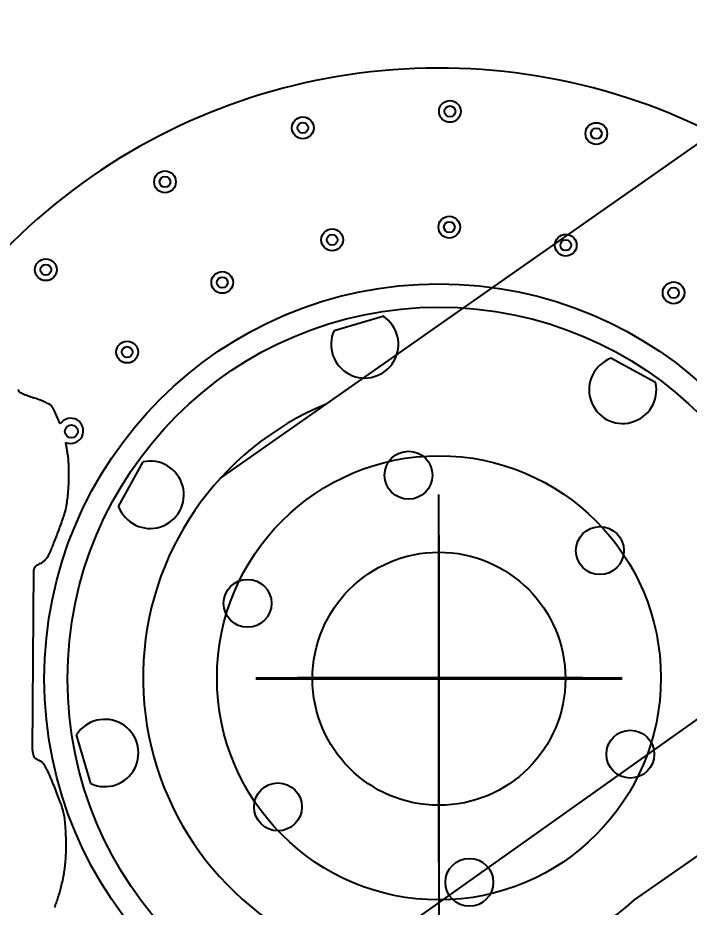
# Model space of a CAD drawing. Header units: metres. Extents: x 26.3 to 44.2, y 14.4 to 19.6.
# Drawn here: x 27.3839 to 27.4664, y 18.7106 to 18.8198 of the extents above; entities that cross this region are included whole.
import ezdxf

# ---------------------------------------------------------------- set-up
doc = ezdxf.new("R2010")
doc.units = ezdxf.units.M
doc.header["$MEASUREMENT"] = 0
for name, color, linetype in [('Brakes', 11, 'Continuous'), ('Nuts and Bolts', 30, 'Continuous'), ('Spokes', 50, 'Continuous'), ('Tyres', 190, 'Continuous')]:
    doc.layers.add(name, color=color, linetype=linetype)
doc.layers.add('Dimensions', color=7, linetype='Continuous', plot=False)
doc.styles.get("Standard").update_dxf_attribs({"font": 'arial.ttf'})
doc.dimstyles.new('Annotative', dxfattribs={"dimscale": 0, "dimtxt": 0.18, "dimasz": 0.18, "dimexe": 0.18, "dimexo": 0.0625, "dimgap": 0.09, "dimtad": 0, "dimtih": 1, "dimtoh": 1, "dimdec": 4, "dimzin": 0, "dimdsep": 46, "dimtxsty": 'Standard', "dimcen": 0.09, "dimadec": 0, "dimazin": 0, "dimtfac": 1, "dimtdec": 4, "dimtofl": 0, "dimtmove": 0, "dimatfit": 3, "dimfxl": 1, "dimtolj": 1, "dimtzin": 0, "dimarcsym": 0})

# ---------------------------------------------------------------- blocks, each defined once
blk = doc.blocks.new('*D72')
at = {"layer": 'Defpoints', "color": 0, "transparency": 16777216}
for p in [(27.18578403285139, 18.73875993743904), (29.12889654856124, 18.73875993743904), (29.12889654856124, 18.1261145867744)]:
    blk.add_point(p, dxfattribs=at)
at = {"layer": 'Dimensions', "color": 0, "lineweight": -2, "transparency": 16777216}
for p, q in [((27.18578403285139, 18.73094743743904), (27.18578403285139, 18.1036145867744)), ((29.12889654856124, 18.73094743743904), (29.12889654856124, 18.1036145867744)), ((27.20828403285139, 18.1261145867744), (28.10261740530386, 18.1261145867744)), ((29.10639654856124, 18.1261145867744), (28.21206317610877, 18.1261145867744))]:
    blk.add_line(p, q, dxfattribs=at)
at = {"layer": 'Dimensions', "color": 0, "transparency": 16777216}
for points in [[(27.20828403285139, 18.1298645867744), (27.20828403285139, 18.1223645867744), (27.18578403285139, 18.1261145867744)], [(29.10639654856124, 18.1298645867744), (29.10639654856124, 18.1223645867744), (29.12889654856124, 18.1261145867744)]]:
    blk.add_solid(points, dxfattribs=at)
at = {"layer": 'Dimensions', "color": 0, "transparency": 16777216, "insert": (28.15734029070632, 18.1261145867744), "char_height": 0.0225, "attachment_point": 5}
blk.add_mtext('\\A1;1.9431', dxfattribs=at)
blk = doc.blocks.new('*D75')
at = {"layer": 'Defpoints', "color": 0, "transparency": 16777216}
for p in [(27.43568378295139, 18.73864904084478), (28.87833963651892, 18.73722778365922), (28.87833963651892, 17.86467592985998)]:
    blk.add_point(p, dxfattribs=at)
at = {"layer": 'Dimensions', "color": 0, "lineweight": -2, "transparency": 16777216}
for p, q in [((27.43568378295139, 18.72302404084478), (27.43568378295139, 17.81967592985998)), ((28.87833963651892, 18.72160278365922), (28.87833963651892, 17.81967592985998)), ((27.48068378295139, 17.86467592985998), (28.04322248736135, 17.86467592985998)), ((28.83333963651892, 17.86467592985998), (28.27080093210896, 17.86467592985998))]:
    blk.add_line(p, q, dxfattribs=at)
at = {"layer": 'Dimensions', "color": 0, "transparency": 16777216}
for points in [[(27.48068378295139, 17.87217592985998), (27.48068378295139, 17.85717592985998), (27.43568378295139, 17.86467592985998)], [(28.83333963651892, 17.87217592985998), (28.83333963651892, 17.85717592985998), (28.87833963651892, 17.86467592985998)]]:
    blk.add_solid(points, dxfattribs=at)
at = {"layer": 'Dimensions', "color": 0, "transparency": 16777216, "insert": (28.15701170973515, 17.86467592985998), "char_height": 0.045, "attachment_point": 5}
blk.add_mtext('\\A1;1.4427', dxfattribs=at)
blk = doc.blocks.new('*D77')
at = {"layer": 'Defpoints', "color": 0, "transparency": 16777216}
for p in [(27.20080377154184, 18.82409026815616), (27.67056379436095, 18.65342960672193)]:
    blk.add_point(p, dxfattribs=at)
at = {"layer": 'Dimensions', "color": 0, "lineweight": -2, "transparency": 16777216}
for p, q in [((26.95408757869179, 18.8973724063151), (26.99908757869181, 18.8973724063151)), ((26.99908757869181, 18.8973724063151), (27.15850840906468, 18.83945588929317)), ((27.43568378295138, 18.71625993743904), (27.43568378295139, 18.76125993743904)), ((27.41318378295139, 18.73875993743904), (27.45818378295139, 18.73875993743904))]:
    blk.add_line(p, q, dxfattribs=at)
at = {"layer": 'Dimensions', "color": 0, "transparency": 16777216}
blk.add_solid([(27.16106934592085, 18.84650511637269), (27.15594747220851, 18.83240666221364), (27.20080377154184, 18.82409026815616)], dxfattribs=at)
at = {"layer": 'Dimensions', "color": 0, "transparency": 16777216, "insert": (26.81365442725932, 18.8973724063151), "char_height": 0.045, "attachment_point": 5}
blk.add_mtext('\\A1;∅0.4998', dxfattribs=at)
blk = doc.blocks.new('*D79')
at = {"layer": 'Defpoints', "color": 0, "transparency": 16777216}
for p in [(27.31355544440257, 18.93568948782264), (27.55781212150021, 18.54183038705545)]:
    blk.add_point(p, dxfattribs=at)
at = {"layer": 'Dimensions', "color": 0, "lineweight": -2, "transparency": 16777216}
for p, q in [((27.20318339643154, 19.04110063291442), (27.24818339643155, 19.04110063291442)), ((27.24818339643155, 19.04110063291442), (27.28983866826653, 18.97393232414152)), ((27.4356837829514, 18.71625993743904), (27.4356837829514, 18.76125993743904)), ((27.4131837829514, 18.73875993743904), (27.45818378295139, 18.73875993743904))]:
    blk.add_line(p, q, dxfattribs=at)
at = {"layer": 'Dimensions', "color": 0, "transparency": 16777216}
blk.add_solid([(27.29621247431968, 18.97788512016419), (27.28346486221339, 18.96997952811885), (27.31355544440257, 18.93568948782264)], dxfattribs=at)
at = {"layer": 'Dimensions', "color": 0, "transparency": 16777216, "insert": (27.06262746191586, 19.04110063291442), "char_height": 0.045, "attachment_point": 5}
blk.add_mtext('\\A1;∅0.4635', dxfattribs=at)
blk = doc.blocks.new('*D61')
at = {"layer": 'Defpoints', "color": 0, "transparency": 16777216}
for p in [(27.75440228305155, 18.9372546215359), (27.88845768208258, 18.74827991344561), (26.97070057599625, 18.09723884920339)]:
    blk.add_point(p, dxfattribs=at)
at = {"layer": 'Dimensions', "color": 0, "lineweight": -2, "transparency": 16777216}
for p, q in [((27.74165821179763, 18.92821419716118), (26.79994225175393, 18.26017713509449)), ((27.87571361082865, 18.7392394890709), (26.93399765078496, 18.07120242700421)), ((26.81060875476604, 18.32291648250497), (26.78457233256686, 18.35961940771626)), ((26.99673699819543, 18.0605359239921), (27.02277342039462, 18.0238329987808))]:
    blk.add_line(p, q, dxfattribs=at)
at = {"layer": 'Dimensions', "color": 0, "transparency": 16777216}
for points in [[(26.81672590896792, 18.32725588620483), (26.80449160056416, 18.3185770788051), (26.83664517696522, 18.28621355729367)], [(27.00285415239732, 18.06487532769196), (26.99061984399355, 18.05619652029223), (26.97070057599625, 18.09723884920339)]]:
    blk.add_solid(points, dxfattribs=at)
at = {"layer": 'Dimensions', "color": 0, "transparency": 16777216, "insert": (26.90367287648074, 18.19172620324853), "char_height": 0.045, "attachment_point": 5}
blk.add_mtext('\\A1;0.2317', dxfattribs=at)
blk = doc.blocks.new('*D63')
at = {"layer": 'Defpoints', "color": 0, "transparency": 16777216}
for p in [(27.55045993751236, 18.77366952548158), (27.32090762839042, 18.70362855620799)]:
    blk.add_point(p, dxfattribs=at)
at = {"layer": 'Dimensions', "color": 0, "lineweight": -2, "transparency": 16777216}
for p, q in [((27.43568378295139, 18.71614904084478), (27.43568378295139, 18.76114904084478)), ((27.41318378295139, 18.73864904084478), (27.45818378295139, 18.73864904084478)), ((26.59486263843504, 18.48209780782554), (27.27786657043005, 18.69049587446919)), ((26.54986263843504, 18.48209780782554), (26.59486263843504, 18.48209780782554))]:
    blk.add_line(p, q, dxfattribs=at)
at = {"layer": 'Dimensions', "color": 0, "transparency": 16777216}
blk.add_solid([(27.27567779014025, 18.69766938412926), (27.28005535071985, 18.68332236480913), (27.32090762839042, 18.70362855620799)], dxfattribs=at)
at = {"layer": 'Dimensions', "color": 0, "transparency": 16777216, "insert": (26.40955227008579, 18.48209780782554), "char_height": 0.045, "attachment_point": 5}
blk.add_mtext('\\A1;∅0.2400', dxfattribs=at)

msp = doc.modelspace()

# ---------------------------------------------------------------- linework, layer by layer
at = {"layer": 'Brakes'}
for p, q in [((27.40884876473496, 18.76327800352773), (27.63547235408361, 18.9219615491258)), ((27.3891622702173, 18.76992426964434), (27.38839310713061, 18.77169348206832)), ((27.43568378295139, 18.73875993743904), (27.43568378295139, 18.75626555645786)), ((27.43568378295139, 18.73875993743904), (27.45334283145884, 18.73875993743904)), ((27.45972520512253, 18.71149707281709), (27.48985696833508, 18.73258847391343))]:
    msp.add_line(p, q, dxfattribs=at)
at = {"layer": 'Brakes', "linetype": 'ByBlock'}
for p, q in [((27.42280589178458, 18.78140959499097), (27.42880401070277, 18.78317810149868)), ((27.4623058500896, 18.77500057520302), (27.45681401658402, 18.77799136282027)), ((27.39634146097589, 18.75977927447742), (27.39933224859314, 18.765271107983)), ((27.38574678407011, 18.72987973841671), (27.38593406060843, 18.75201796378113)), ((27.39292322880519, 18.72577114967798), (27.3911547222975, 18.73176926859617))]:
    msp.add_line(p, q, dxfattribs=at)
for centre, radius in [((27.43703990202822, 18.80829931816729), 0.001334063500571601), ((27.43703990202822, 18.80829931816729), 0.0006633763485293881), ((27.41896687512348, 18.8062770319633), 0.001334063500571601), ((27.41896687512348, 18.8062770319633), 0.0006633763485293881), ((27.45502051165896, 18.80557505307429), 0.0013340635005716), ((27.45502051165896, 18.80557505307429), 0.0006633763485293878), ((27.40203307786122, 18.79964600992513), 0.001334063500571602), ((27.40203307786122, 18.79964600992513), 0.0006633763485293884), ((27.43695942748313, 18.79408751437601), 0.001334063500571601), ((27.42256742816847, 18.79252865529823), 0.001334063500571602), ((27.43695942748313, 18.79408751437601), 0.0006633763485293883), ((27.42256742816847, 18.79252865529823), 0.0006633763485293885), ((27.45126449373105, 18.79186833309905), 0.001334063500571601), ((27.45126449373105, 18.79186833309905), 0.0006633763485293879), ((27.38739252054044, 18.78885814524638), 0.001334063500571602), ((27.38739252054044, 18.78885814524638), 0.0006633763485293885), ((27.40906928675646, 18.78729798953573), 0.001334063500571603), ((27.43568378295139, 18.73864904084478), 0.04847466783459356), ((27.40906928675646, 18.78729798953573), 0.0006633763485293888), ((27.46450776028768, 18.78602234500399), 0.0013340635005716), ((27.46450776028768, 18.78602234500399), 0.0006633763485293878), ((27.43568378295139, 18.73864904084478), 0.0456175666053), ((27.3973848792776, 18.77875197831612), 0.001334063500571603), ((27.3973848792776, 18.77875197831612), 0.0006633763485293888), ((27.39053027207558, 18.76901854770211), 0.0007970380493400094), ((27.43194739380497, 18.76363758992864), 0.00294310067975054), ((27.45545630668851, 18.75437912330592), 0.00294310067975054), ((27.43568378295139, 18.73864904084478), 0.0155348339714582), ((27.41217487006785, 18.7479075074675), 0.002943100679750539), ((27.45919269583493, 18.72939057422207), 0.00294310067975054), ((27.41591125921425, 18.72291895838364), 0.002943100679750539), ((27.43942017209779, 18.71366049176093), 0.002943100679750539)]:
    msp.add_circle(centre, radius, dxfattribs=at)
for centre, radius, start, end in [((27.43568378295139, 18.73864904084478), 0.07496599449637159, 224.8385193297598, 135.4796601216781), ((27.42656979124978, 18.77969979428459), 0.004134048577322892, 155.569453362772, 57.28616886049586), ((27.4582664837456, 18.77412087231077), 0.004134048577322894, 110.5694533627399, 12.28616886044475), ((27.4002119514854, 18.76123174163901), 0.004134048577322894, 200.56945336274, 102.2861688604447), ((27.39463302951158, 18.72953504914318), 0.004134048577322895, 245.569453362772, 147.2861688604956)]:
    msp.add_arc(centre, radius, start, end, dxfattribs=at)
at = {"layer": 'Brakes'}
for centre, radius, start, end in [((27.38467160355149, 18.77431936000302), 0.0007395625903712673, 191.7706847695362, 207.8195334655494), ((27.38428216974443, 18.77411386832909), 0.000299238257503219, 207.8200727273064, 243.5259140471256), ((27.38940896841454, 18.78440812791803), 0.01179949238897152, 243.5255567773561, 246.0533440620318), ((27.38897373356048, 18.78342818127616), 0.01072724018057099, 246.0534771353356, 249.435286938182), ((27.39110628548607, 18.78911239826253), 0.01679832743603183, 249.4353199852384, 251.8519663931504), ((27.38093681163229, 18.75808697240549), 0.015851255227052, 69.21714700348396, 71.85194922565108), ((27.38189472714307, 18.76061098145425), 0.0131515841722745, 66.18637156863566, 69.21714161860069), ((27.38240817368866, 18.76177427593524), 0.01188001765689336, 63.35239366983523, 66.18655680862781), ((27.38724683635364, 18.77141686263342), 0.001091499008974391, 47.02645046126409, 63.35191373241184), ((27.38697468469907, 18.77112473155695), 0.001490757182155965, 36.56317299151863, 47.02681475864293), ((27.38339164923849, 18.76846730134493), 0.005951707579051365, 32.8239607612208, 36.56320987066015), ((27.43568378295139, 18.73875993743904), 0.03634905456, 112.4166768802164, 311.4070633158655), ((27.39045820759463, 18.76908473794875), 0.001544107235220176, 246.5075484847813, 147.0641029583236), ((27.35730112206563, 18.76140460843679), 0.03313896482919462, 10.14287890731055, 10.8957427419675), ((27.36167913004966, 18.76218776563233), 0.02869146113652255, 9.104127935984284, 10.14300789448955), ((27.34886118010066, 18.76013361634553), 0.04167296221231876, 8.318855081580564, 9.104262552442256), ((27.38006690401988, 18.76469654052398), 0.01013540551589429, 4.118555034610876, 8.318782088984184), ((27.36898951056672, 18.76389886525848), 0.0212414818502523, 1.70359865793832, 4.118640962238671), ((27.36540825725019, 18.76379236791234), 0.02482431829665952, 359.4420540592409, 1.703559663547851), ((27.36296434382279, 18.76381624045597), 0.02726834831573731, 357.3341630164172, 359.4419007269214), ((27.36480528893454, 18.76373049743715), 0.02542540752205583, 355.2856089768617, 357.3342223049721), ((27.36308824133882, 18.7638720552108), 0.02714828042725358, 353.3353990733415, 355.2857003284144), ((27.38555448642526, 18.76057636242807), 0.004440056228664196, 344.5921213862266, 351.3906771698987), ((27.36614659957202, 18.7635147458621), 0.02406912063106664, 351.3907094988012, 353.3352815898166), ((27.338925018172, 18.7754109826209), 0.05337854603869521, 341.1559349469292, 341.9835115892238), ((27.37888630542871, 18.76241403909435), 0.0113568252238018, 341.9836027357784, 344.592281501322), ((27.33298418056443, 18.77743851856719), 0.05965584270947089, 340.330182624512, 341.1559258256225), ((27.32547233994351, 18.78039345930705), 0.06772601610211884, 338.7205866527102, 339.4129467460004), ((27.34032537565276, 18.77481441161395), 0.0518597486474832, 339.4129350576789, 340.3301209995287), ((27.32361607285205, 18.78111648120787), 0.0697181225703206, 338.0430759666986, 338.7205392903768), ((27.37866272913649, 18.75827121898092), 0.01011868048220254, 334.8238966860137, 337.3762035520665), ((27.33064813277524, 18.77828121372248), 0.06213599830319776, 337.3761642466648, 338.0433144188513), ((27.38587613642406, 18.75471926112192), 0.002070178604404341, 305.5253086674103, 316.2574364550049), ((27.38589026560887, 18.75470574117349), 0.002050622969252499, 316.2573902385442, 327.0478309651065), ((27.38494659447266, 18.75531746512951), 0.003175221302684318, 327.0475862072393, 334.8237633183219), ((27.38676679895434, 18.75188912552077), 0.0008426461001379367, 149.3354975043076, 171.2051368067454), ((27.38660479995557, 18.75198517630254), 0.0006543128097124547, 123.1314700072482, 149.3353856754702), ((27.38948495014801, 18.74757233784835), 0.00592388664009752, 117.9459570682007, 123.1314859516274), ((27.38516540567699, 18.75571476642763), 0.003293358480119387, 297.9457252831505, 305.5250260408341), ((27.39953309155296, 18.73189820223045), 0.01393328640985075, 188.3295376813711, 191.2416108338643), ((27.38618717028575, 18.72924556585305), 0.0003262994464929487, 191.2417949996994, 234.6745614054473), ((27.38760409347126, 18.73124483205814), 0.002776755867721995, 234.6740438444258, 237.8471105358635), ((27.39283856253114, 18.73957249507149), 0.01261289523219535, 237.8478123787191, 238.8798169839943), ((27.39359856051212, 18.74083118451781), 0.01408323398446632, 238.8794578930699, 239.907108106952), ((27.39258726810496, 18.7390862455079), 0.01206642351343058, 239.9074196887727, 241.0613469371964), ((27.38622733388199, 18.72758360097832), 0.00107738090137532, 40.89752478037305, 61.06112201587106), ((27.38500508286822, 18.72652494534827), 0.002694368620456711, 30.72894679290431, 40.89754099212962), ((27.38182061305345, 18.72463197707321), 0.006398984240414545, 24.53099148597818, 30.72888345320028), ((27.35198680916302, 18.71101636476484), 0.03919289759492368, 22.90803830853823, 24.5310860164888), ((27.340007769316, 18.7059540453033), 0.05219768417383595, 21.8975437885828, 22.90823478726342), ((27.32254558503756, 18.69893527700075), 0.07101764666718292, 21.09509071614542, 21.89745753411916), ((27.32802206026746, 18.70104795306779), 0.06514779308232518, 20.28399926106325, 21.09507492964283), ((27.37127706211936, 18.71703473691057), 0.01903301841256001, 18.25645802240918, 20.28398817102774), ((27.38024385387697, 18.71999266125719), 0.009590949207948885, 13.52564890596091, 18.25646233845586), ((27.38171237856122, 18.7203459277621), 0.008080531394338585, 8.146039147690491, 13.52558300856664), ((27.37793242472178, 18.71980482919568), 0.01189901783352652, 3.867612096260946, 8.14619295970928), ((27.34853646202095, 18.71781748907005), 0.04136208189487433, 2.175379367241528, 3.867636755561346), ((27.36063776663203, 18.71827726197701), 0.02925204620527462, 0.1153503807584871, 2.17519277945622), ((27.36304067553555, 18.7181576367755), 0.02684720984308933, 356.0143015446216, 358.1147060134646), ((27.35947855464387, 18.71827490756764), 0.03041126058421946, 358.1146714528854, 0.1153892477577601), ((27.3774630325604, 18.7171527740836), 0.01238988881947505, 352.2694185007532, 356.0141665386573), ((27.37328258960978, 18.71772023480327), 0.01660867003340906, 349.7749599596743, 352.2695196817851), ((27.35869070422648, 18.72035240832247), 0.03143605876069609, 348.2273689159853, 349.7747898140501), ((27.37546605270896, 18.71639231941232), 0.01419945912650427, 343.8955125019446, 346.6755965389755), ((27.35915184236331, 18.72025624697376), 0.03096500103244673, 346.6754631767361, 348.2274675276226), ((27.36866382850118, 18.71856612518678), 0.02134171844417494, 339.7917378829433, 341.6338721134582), ((27.3735120534241, 18.71695649642952), 0.016233275468194, 341.6339448084374, 343.8954504128608), ((27.37045715449214, 18.71790591370015), 0.01943072464335142, 337.9274284633398, 339.7920211706226)]:
    msp.add_arc(centre, radius, start, end, dxfattribs=at)
at = {"layer": 'Nuts and Bolts'}
for p, q in [((27.43568378295139, 18.75626555645786), (27.43568378295139, 18.72103252523171)), ((27.45334283145884, 18.73875993743904), (27.41827036804837, 18.73875993743904)), ((27.41827036804837, 18.73875993743904), (27.43568378295139, 18.73875993743904))]:
    msp.add_line(p, q, dxfattribs=at)
at = {"layer": 'Spokes'}
for centre, radius in [((27.43568378295139, 18.73864904084478), 0.12), ((27.43568378295139, 18.73875993743904), 0.02726179092)]:
    msp.add_circle(centre, radius, dxfattribs=at)
at = {"layer": 'Tyres'}
for radius, start, end in [(0.2498997501, 43.16132281393833, 26.68011189539778), (0.23172522282, 43.80632544751386, 26.02310595256806), (0.2208077144671304, 44.24546749087928, 25.57576713474074)]:
    msp.add_arc((27.43568378295139, 18.73875993743904), radius, start, end, dxfattribs=at)

# ---------------------------------------------------------------- dimensions: what is measured, and where the dimension line sits
at = {"layer": 'Dimensions'}
for p1, p2, picture, middle in [((27.55781212150021, 18.54183038705545), (27.31355544440257, 18.93568948782264), '*D79', (27.06262746191586, 19.04110063291442)), ((27.67056379436095, 18.65342960672193), (27.20080377154184, 18.82409026815616), '*D77', (26.81365442725932, 18.8973724063151)), ((27.55045993751236, 18.77366952548158), (27.32090762839042, 18.70362855620799), '*D63', (26.40955227008579, 18.48209780782554))]:
    dim = msp.add_diameter_dim_2p(p1=p1, p2=p2, dimstyle='Annotative', dxfattribs=at)
    dim.commit()
    dim.dimension.update_dxf_attribs({"geometry": picture, "text_midpoint": middle, "dimtype": 163})
dim = msp.add_aligned_dim(p1=(27.75440228305155, 18.9372546215359), p2=(27.88845768208258, 18.74827991344561), distance=-1.1252255654319274, dimstyle='Annotative', dxfattribs=at)
dim.commit()
dim.dimension.update_dxf_attribs({"geometry": '*D61', "text_midpoint": (26.90367287648074, 18.19172620324853)})
for base, p1, p2, picture, middle in [((29.12889654856124, 18.1261145867744), (27.18578403285139, 18.73875993743904), (29.12889654856124, 18.73875993743904), '*D72', (28.15734029070632, 18.1261145867744)), ((28.87833963651892, 17.86467592985998), (27.43568378295139, 18.73864904084478), (28.87833963651892, 18.73722778365922), '*D75', (28.15701170973515, 17.86467592985998))]:
    dim = msp.add_linear_dim(base=base, p1=p1, p2=p2, dimstyle='Annotative', dxfattribs=at)
    dim.commit()
    dim.dimension.update_dxf_attribs({"geometry": picture, "text_midpoint": middle})

doc.saveas('drawing.dxf')
